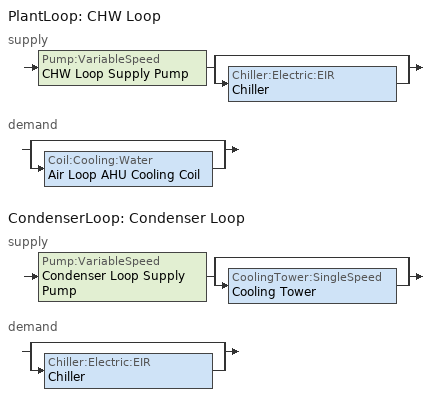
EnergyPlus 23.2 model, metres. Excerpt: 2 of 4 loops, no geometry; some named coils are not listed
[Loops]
PlantLoop 'CHW Loop'
 supply: Pump:VariableSpeed 'CHW Loop Supply Pump' > split
  | bypass
  | Chiller:Electric:EIR 'Chiller'
 demand: split
  | bypass
  | Coil:Cooling:Water 'Air Loop AHU Cooling Coil'
CondenserLoop 'Condenser Loop'
 supply: Pump:VariableSpeed 'Condenser Loop Supply Pump' > split
  | bypass
  | CoolingTower:SingleSpeed 'Cooling Tower'
 demand: split
  | bypass
  | Chiller:Electric:EIR 'Chiller'
[Sizing:Plant]
Name | Loop Type | Design Loop Exit Temperature {C} | Loop Design Temperature Difference {deltaC}
CHW Loop | Cooling | 6 | 4
Condenser Loop | Condenser | 29 | 5
[PlantLoop]
CHW Loop: Fluid Type=UserDefinedFluidType; User Defined Fluid Type=CHW Loop Glycol Concentration; Plant Equipment Operation Scheme=CHW Loop Operation; Maximum Loop Temperature {C}=80; Minimum Loop Temperature {C}=0; Maximum Loop Flow Rate {m3/s}=autosize; Minimum Loop Flow Rate {m3/s}=0; Plant Loop Volume {m3}=autocalculate; Load Distribution Scheme=SequentialLoad; Plant Loop Demand Calculation Scheme=SingleSetpoint; Common Pipe Simulation=None; Pressure Simulation Type=None
[PlantEquipmentOperationSchemes]
CHW Loop Operation: Control Scheme 1=CHW Loop Scheme 1; Control Scheme 1 Schedule=On 24/7
[PlantEquipmentList]
CHW Loop Scheme 1 Range 1 Equipment List: Chiller
[Pump:VariableSpeed] Design Maximum Flow Rate {m3/s}=autosize; Design Pump Head {Pa}=20000; Design Power Consumption {W}=autosize; Motor Efficiency=0.9; Fraction of Motor Inefficiencies to Fluid Stream=0; Coefficient 1 of the Part Load Performance Curve=0; Coefficient 2 of the Part Load Performance Curve=1; Coefficient 3 of the Part Load Performance Curve=0; Coefficient 4 of the Part Load Performance Curve=0; Design Minimum Flow Rate {m3/s}=0; Pump Control Type=Intermittent
CHW Loop Supply Pump; Condenser Loop Supply Pump
[PlantEquipmentOperation:CoolingLoad] Load Range 1 Lower Limit {W}=0; Load Range 1 Upper Limit {W}=1e+15
Name | Range 1 Equipment List
CHW Loop Scheme 1 | CHW Loop Scheme 1 Range 1 Equipment List
Condenser Loop Scheme 1 | Condenser Loop Scheme 1 Range 1 Equipment List
[Chiller:Electric:EIR]
Chiller: Reference Capacity {W}=autosize; Reference COP {W/W}=5.5; Reference Leaving Chilled Water Temperature {C}=6.67; Reference Entering Condenser Fluid Temperature {C}=29.4; Reference Chilled Water Flow Rate {m3/s}=autosize; Reference Condenser Fluid Flow Rate {m3/s}=autosize; Cooling Capacity Function of Temperature Curve=DOE-2 Centrifugal/5.50COP CAPFT; Electric Input to Cooling Output Ratio Function of Temperature Curve=DOE-2 Centrifugal/5.50COP EIRFT; Electric Input to Cooling Output Ratio Function of Part Load Ratio Curve=DOE-2 Centrifugal/5.50COP EIRFPLR; Minimum Part Load Ratio=0.1; Maximum Part Load Ratio=1; Optimum Part Load Ratio=1; Minimum Unloading Ratio=0.2; Condenser Type=WaterCooled; Condenser Fan Power Ratio {W/W}=0; Fraction of Compressor Electric Consumption Rejected by Condenser=1; Leaving Chilled Water Lower Temperature Limit {C}=2; Chiller Flow Mode=NotModulated; Design Heat Recovery Water Flow Rate {m3/s}=0; Sizing Factor=1; Basin Heater Capacity {W/K}=0; Basin Heater Setpoint Temperature {C}=2; Basin Heater Operating Schedule=On 24/7; Condenser Heat Recovery Relative Capacity Fraction=1
[CondenserLoop]
Condenser Loop: Fluid Type=Water; Condenser Equipment Operation Scheme=Condenser Loop Operation; Maximum Loop Temperature {C}=50; Minimum Loop Temperature {C}=5; Maximum Loop Flow Rate {m3/s}=autosize; Minimum Loop Flow Rate {m3/s}=0; Condenser Loop Volume {m3}=autocalculate; Load Distribution Scheme=SequentialLoad; Pressure Simulation Type=None
[CondenserEquipmentOperationSchemes]
Condenser Loop Operation: Control Scheme 1=Condenser Loop Scheme 1; Control Scheme 1 Schedule=On 24/7
[CondenserEquipmentList]
Condenser Loop Scheme 1 Range 1 Equipment List: Cooling Tower
[CoolingTower:SingleSpeed]
Cooling Tower: Design Water Flow Rate {m3/s}=autosize; Design Air Flow Rate {m3/s}=autosize; Design Fan Power {W}=autosize; Design U-Factor Times Area Value {W/K}=autosize; Free Convection Regime Air Flow Rate {m3/s}=autocalculate; Free Convection Regime Air Flow Rate Sizing Factor=0.1; Free Convection Regime U-Factor Times Area Value {W/K}=autocalculate; Free Convection U-Factor Times Area Value Sizing Factor=0.1; Performance Input Method=UFactorTimesAreaAndDesignWaterFlowRate; Heat Rejection Capacity and Nominal Capacity Sizing Ratio=1.25; Nominal Capacity {W}=100000; Free Convection Capacity {W}=autocalculate; Free Convection Nominal Capacity Sizing Factor=0.1; Design Inlet Air Dry-Bulb Temperature {C}=35; Design Inlet Air Wet-Bulb Temperature {C}=25.6; Design Approach Temperature {deltaC}=3.9; Design Range Temperature {deltaC}=5.6; Basin Heater Capacity {W/K}=0; Basin Heater Setpoint Temperature {C}=2; Basin Heater Operating Schedule=On 24/7; Evaporation Loss Mode=SaturatedExit; Evaporation Loss Factor {percent/K}=0.2; Drift Loss Percent {percent}=0.008; Blowdown Calculation Mode=ConcentrationRatio; Blowdown Concentration Ratio=3; Blowdown Makeup Water Usage Schedule=On 24/7; Capacity Control=FanCycling; Cell Control=MinimalCell; Cell Minimum  Water Flow Rate Fraction=0.33; Cell Maximum Water Flow Rate Fraction=2.5; Sizing Factor=1
[Schedule:Compact]
On 24/7: Through: 12/31, For: AllDays, Until: 24:00, 1
[Curve:Biquadratic] Minimum Value of x=5; Maximum Value of x=10; Minimum Value of y=24; Maximum Value of y=35
Name | Coefficient1 Constant | Coefficient2 x | Coefficient3 x**2 | Coefficient4 y | Coefficient5 y**2 | Coefficient6 x*y
DOE-2 Centrifugal/5.50COP CAPFT | 0.257183 | 0.0387941 | -0.00021648 | 0.0467389 | -0.000940235 | -0.000342491
DOE-2 Centrifugal/5.50COP EIRFT | 0.933679 | -0.0581992 | 0.00449937 | 0.00242947 | 0.000485893 | -0.00121473
[Curve:Quadratic]
DOE-2 Centrifugal/5.50COP EIRFPLR: Coefficient1 Constant=0.222903; Coefficient2 x=0.313387; Coefficient3 x**2=0.46371; Minimum Value of x=0; Maximum Value of x=1
